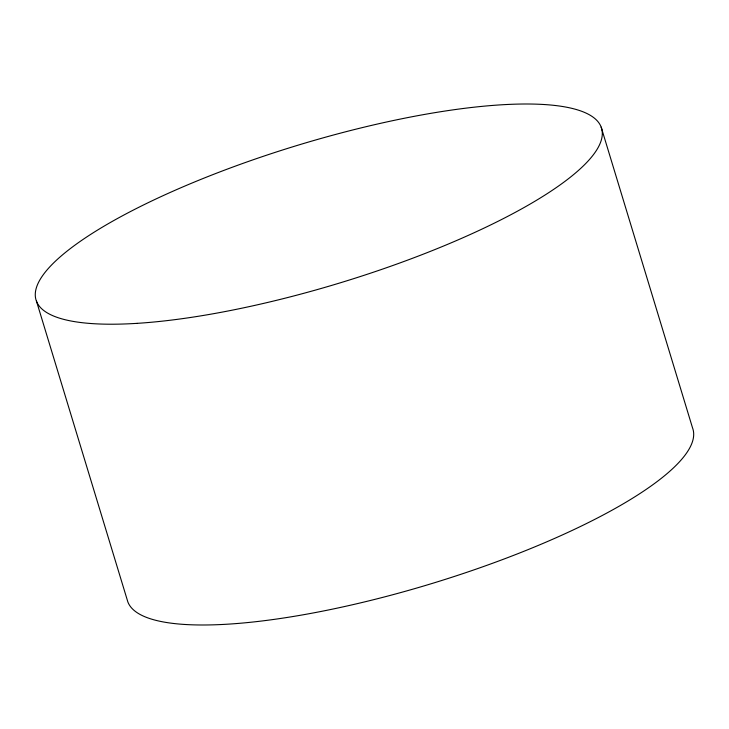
<?xml version="1.0" encoding="UTF-8"?>
<svg xmlns="http://www.w3.org/2000/svg" width="729" height="729" viewBox="0 0 729 729"><rect width="100%" height="100%" fill="white"/><g stroke="black" fill="none" stroke-linecap="round" stroke-linejoin="round"><path stroke-width="1.09" d="M601.17 127.138L692.55 427.923A295.482 71.98 -16.9 0 1 435.559 582.407A295.482 71.98 -16.9 0 1 127.83 601.862L36.45 301.077M137.088 323.348A295.482 71.98 -16.9 0 0 598.108 147.577A295.482 71.98 -16.9 0 0 221.224 171.397A295.482 71.98 -16.9 0 0 137.088 323.348"/></g></svg>
